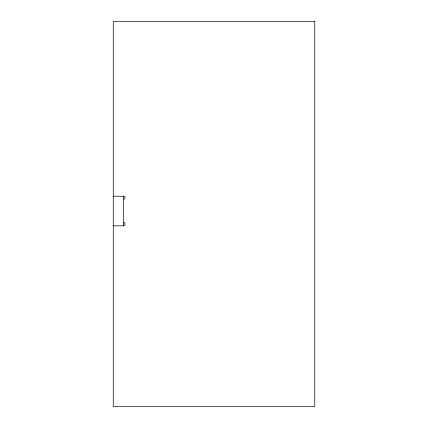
<?xml version="1.0" encoding="UTF-8"?>
<svg xmlns="http://www.w3.org/2000/svg" width="428" height="428" viewBox="0 0 428 428"><rect width="100%" height="100%" fill="white"/><g stroke="black" fill="none" stroke-linecap="round" stroke-linejoin="round"><path stroke-width="0.64" d="M113.254 196.222L123.628 196.222A1.482 1.482 0 0 1 125.11 197.704A1.482 1.482 0 0 1 123.628 199.186M113.254 225.85L123.628 225.85L123.628 196.222M123.628 222.298A1.808 1.808 0 0 1 123.628 225.85M314.746 21.4L113.254 21.4L113.254 406.6L314.746 406.6L314.746 21.4"/></g></svg>
